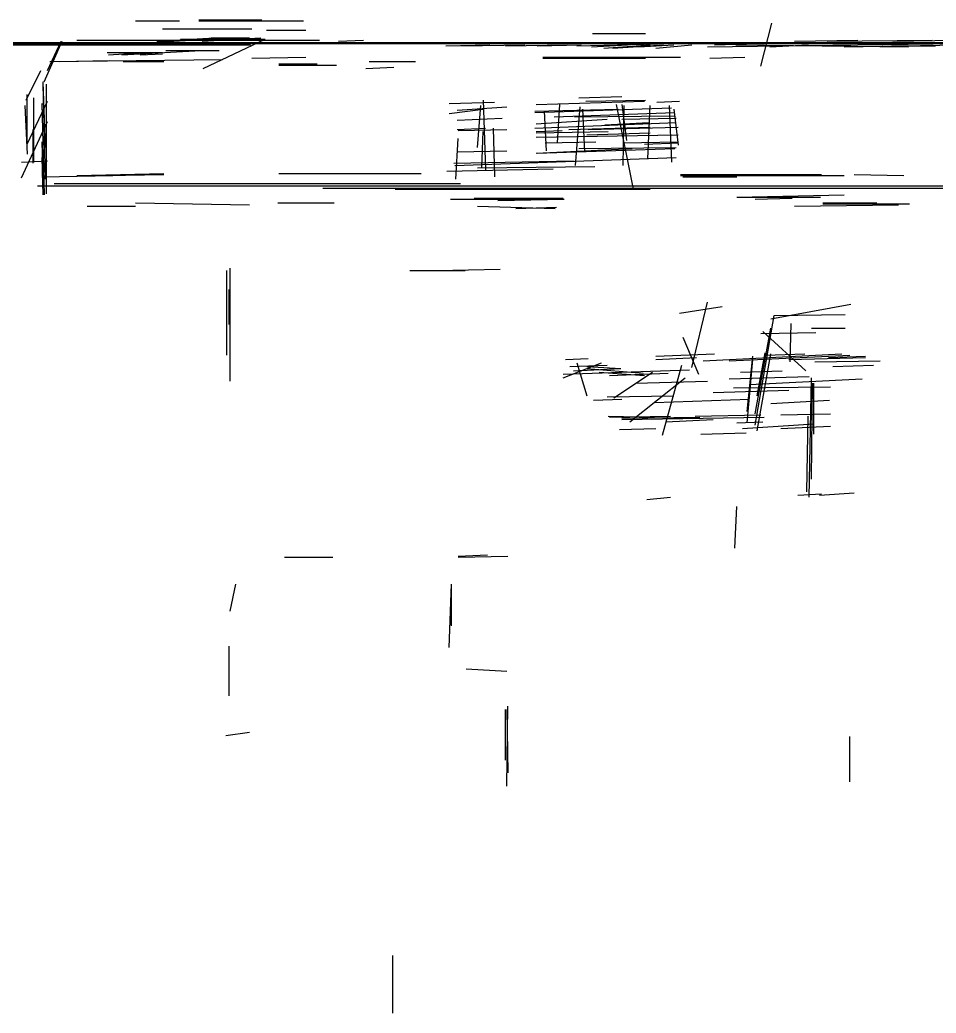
# Model space of a CAD drawing. Header units: metres. Extents: x 0.1 to 46.8, y -33.1 to 0.
# Drawn here: x 22.55 to 30.68, y -32.97 to -24.17 of the extents above; entities that cross this region are included whole.
import ezdxf

# ---------------------------------------------------------------- set-up
doc = ezdxf.new("R2010")
doc.units = ezdxf.units.M
doc.layers.add('Lines', color=7, linetype='Continuous')
doc.layers.add('Walls', color=2, linetype='Continuous')

msp = doc.modelspace()

# ---------------------------------------------------------------- linework, layer by layer
at = {"layer": 'Lines'}
for p, q in [((23.58, -24.18), (23.97, -24.18)), ((24.14, -24.17), (24.7, -24.17)), ((24.14, -24.18), (25.07, -24.18)), ((23.82, -24.25), (24.61, -24.25)), ((24.74, -24.26), (25.09, -24.26)), ((29.12, -24.58), (29.22, -24.2)), ((19.56, -24.37), (32.1, -24.37)), ((22.77, -24.72), (22.93, -24.36)), ((22.8, -24.62), (22.92, -24.36)), ((23.06, -24.35), (25.21, -24.35)), ((23.57, -24.38), (24.42, -24.33)), ((23.77, -24.36), (24.28, -24.33)), ((23.98, -24.34), (24.73, -24.34)), ((24.17, -24.36), (24.69, -24.33)), ((24.18, -24.6), (24.73, -24.34)), ((24.25, -24.33), (24.59, -24.33)), ((25.38, -24.36), (25.6, -24.35)), ((27.63, -24.29), (28.1, -24.29)), ((29.42, -24.36), (29.98, -24.35)), ((29.71, -24.36), (30.64, -24.35)), ((30.29, -24.36), (30.85, -24.35)), ((5.23, -24.39), (24.6, -24.39)), ((17.99, -24.38), (32.1, -24.38)), ((23.33, -24.46), (23.82, -24.46)), ((23.34, -24.48), (23.66, -24.46)), ((23.46, -24.48), (24.16, -24.44)), ((23.85, -24.44), (24.32, -24.44)), ((26.33, -24.4), (26.72, -24.39)), ((26.47, -24.4), (27.03, -24.39)), ((26.86, -24.4), (27.41, -24.39)), ((27.14, -24.4), (27.53, -24.39)), ((27.49, -24.4), (28.33, -24.38)), ((27.62, -24.41), (27.94, -24.39)), ((27.73, -24.42), (28.14, -24.39)), ((27.81, -24.42), (28.26, -24.39)), ((28.04, -24.41), (28.35, -24.39)), ((28.19, -24.42), (28.51, -24.39)), ((28.65, -24.41), (30.87, -24.38)), ((28.71, -24.39), (29.09, -24.38)), ((28.9, -24.39), (30.43, -24.41)), ((29.2, -24.41), (29.54, -24.39)), ((29.86, -24.41), (31.59, -24.38)), ((30.28, -24.4), (30.67, -24.4)), ((22.82, -24.54), (24.35, -24.52)), ((22.91, -24.54), (23.35, -24.53)), ((23.47, -24.54), (23.83, -24.54)), ((23.62, -24.48), (23.82, -24.47)), ((24.61, -24.51), (25.09, -24.5)), ((25.65, -24.54), (26.06, -24.54)), ((27.19, -24.5), (28.41, -24.5)), ((27.19, -24.51), (28.1, -24.51)), ((28.67, -24.51), (28.98, -24.5)), ((22.61, -24.88), (22.74, -24.62)), ((24.85, -24.56), (25.19, -24.56)), ((24.85, -24.57), (25.36, -24.57)), ((25.62, -24.6), (25.87, -24.59)), ((22.76, -24.72), (22.78, -25.3)), ((22.76, -24.74), (22.78, -25.58)), ((22.79, -25.71), (22.79, -24.74)), ((22.62, -25.3), (22.62, -24.83)), ((22.62, -25.27), (22.8, -24.89)), ((22.68, -25.43), (22.68, -24.86)), ((26.36, -24.91), (26.76, -24.9)), ((26.66, -24.88), (26.68, -25.5)), ((27.13, -24.92), (28.09, -24.89)), ((27.51, -24.86), (27.89, -24.85)), ((27.57, -24.89), (28.1, -24.88)), ((28.2, -24.9), (28.4, -24.89)), ((22.6, -24.93), (22.62, -25.36)), ((22.75, -24.91), (22.77, -25.72)), ((26.36, -25), (26.66, -24.96)), ((26.43, -24.97), (26.87, -24.94)), ((26.61, -25.3), (26.64, -24.93)), ((27.12, -24.99), (28.33, -24.95)), ((27.12, -24.98), (27.86, -24.96)), ((27.2, -24.98), (27.22, -25.33)), ((27.29, -25.03), (28.36, -24.99)), ((27.32, -25.26), (27.34, -24.92)), ((27.48, -25.46), (27.52, -24.94)), ((27.54, -24.96), (27.56, -25.34)), ((27.84, -24.92), (27.99, -25.67)), ((27.89, -24.92), (27.93, -25.24)), ((27.9, -25.46), (27.91, -24.93)), ((28.12, -25.4), (28.14, -24.93)), ((28.31, -24.93), (28.33, -25.43)), ((28.35, -24.96), (28.39, -25.28)), ((22.57, -25.57), (22.8, -25.07)), ((26.43, -25.06), (26.83, -25.04)), ((27.13, -25.09), (27.76, -25.05)), ((27.47, -25.03), (28.36, -25.02)), ((27.89, -25.05), (28.37, -25.04)), ((22.67, -25.14), (22.67, -25.44)), ((26.43, -25.14), (26.68, -25.13)), ((26.44, -25.15), (26.87, -25.14)), ((26.65, -25.48), (26.66, -25.16)), ((26.75, -25.13), (26.76, -25.56)), ((27.12, -25.13), (28.37, -25.08)), ((27.13, -25.16), (27.36, -25.15)), ((27.13, -25.17), (27.77, -25.16)), ((27.42, -25.14), (28.14, -25.12)), ((27.59, -25.14), (28.39, -25.12)), ((27.74, -25.1), (28.13, -25.08)), ((22.75, -25.25), (22.76, -25.57)), ((26.42, -25.58), (26.44, -25.22)), ((27.13, -25.21), (28.39, -25.19)), ((27.21, -25.26), (27.66, -25.25)), ((27.58, -25.19), (28.14, -25.17)), ((27.9, -25.26), (28.39, -25.25)), ((26.43, -25.34), (26.87, -25.33)), ((27.13, -25.35), (27.98, -25.31)), ((27.14, -25.35), (28.36, -25.31)), ((27.51, -25.31), (28.37, -25.3)), ((28.09, -25.27), (28.39, -25.26)), ((22.57, -25.43), (22.8, -25.42)), ((22.75, -25.39), (22.76, -25.72)), ((26.4, -25.44), (27.46, -25.42)), ((26.41, -25.46), (28.37, -25.39)), ((26.34, -25.51), (27.28, -25.49)), ((26.61, -25.48), (27.65, -25.47)), ((22.75, -25.56), (23.38, -25.55)), ((23.06, -25.55), (23.83, -25.53)), ((23.32, -25.55), (23.83, -25.54)), ((24.85, -25.53), (26.11, -25.53)), ((28.41, -25.54), (29.66, -25.54)), ((28.41, -25.55), (29.86, -25.55)), ((28.43, -25.56), (28.91, -25.56)), ((29.95, -25.54), (30.39, -25.55)), ((22.71, -25.64), (32.01, -25.64)), ((22.86, -25.62), (26.46, -25.62)), ((25.24, -25.66), (32, -25.66)), ((25.88, -25.67), (28.14, -25.67)), ((26.37, -25.76), (27.38, -25.76)), ((26.58, -25.75), (27.37, -25.75)), ((26.79, -25.77), (27.38, -25.76)), ((28.91, -25.74), (29.86, -25.72)), ((28.91, -25.74), (29.65, -25.74)), ((29.07, -25.76), (29.4, -25.75)), ((23.15, -25.82), (23.58, -25.82)), ((23.58, -25.79), (24.59, -25.81)), ((24.84, -25.79), (25.34, -25.79)), ((26.61, -25.82), (27.3, -25.84)), ((26.95, -25.84), (27.31, -25.83)), ((29.42, -25.82), (30.34, -25.81)), ((29.67, -25.79), (30.15, -25.79)), ((29.67, -25.8), (30.44, -25.8)), ((24.39, -27.14), (24.39, -26.39)), ((24.42, -27.37), (24.42, -26.37)), ((26.01, -26.39), (26.5, -26.39)), ((26.25, -26.39), (26.81, -26.38)), ((24.41, -26.87), (24.41, -26.56)), ((28.4, -26.77), (28.78, -26.71)), ((28.51, -27.25), (28.65, -26.67)), ((29.21, -26.82), (29.92, -26.69)), ((29.07, -27.76), (29.24, -26.79)), ((29.24, -26.79), (29.87, -26.78)), ((29.07, -27.66), (29.21, -26.9)), ((29.38, -27.2), (29.39, -26.86)), ((29.57, -26.9), (29.87, -26.9)), ((28.43, -26.98), (28.57, -27.31)), ((29.12, -26.95), (29.61, -26.94)), ((29.14, -26.93), (29.52, -27.28)), ((27.39, -27.18), (27.59, -27.17)), ((28.19, -27.15), (28.71, -27.13)), ((28.19, -27.18), (28.55, -27.16)), ((28.61, -27.19), (29.84, -27.13)), ((28.84, -27.19), (29.91, -27.14)), ((29, -27.64), (29.05, -27.15)), ((29, -27.74), (29.05, -27.18)), ((29.09, -27.5), (29.16, -27.12)), ((29.09, -27.81), (29.21, -27.13)), ((29.16, -27.14), (29.51, -27.13)), ((29.37, -27.18), (30.05, -27.16)), ((29.6, -27.2), (30.18, -27.19)), ((29.72, -27.16), (30.05, -27.15)), ((27.37, -27.34), (27.71, -27.21)), ((27.37, -27.31), (28.49, -27.27)), ((27.43, -27.24), (27.76, -27.23)), ((27.46, -27.28), (27.88, -27.26)), ((27.49, -27.21), (27.58, -27.5)), ((27.58, -27.24), (27.88, -27.26)), ((27.58, -27.26), (28.08, -27.3)), ((28.25, -27.85), (28.42, -27.23)), ((29.76, -27.24), (30.12, -27.23)), ((27.69, -27.29), (28.09, -27.32)), ((27.78, -27.32), (28.3, -27.3)), ((27.82, -27.52), (28.16, -27.29)), ((27.96, -27.73), (28.45, -27.34)), ((28.84, -27.35), (29.55, -27.33)), ((28.94, -27.29), (29.31, -27.28)), ((29.02, -27.4), (30.02, -27.35)), ((29.55, -28.4), (29.57, -27.34)), ((28.01, -27.39), (28.65, -27.37)), ((28.7, -27.47), (29.37, -27.45)), ((28.88, -27.43), (29.74, -27.42)), ((29.57, -28.24), (29.58, -27.39)), ((29.59, -27.84), (29.59, -27.39)), ((27.64, -27.54), (27.89, -27.53)), ((27.76, -27.51), (28.35, -27.5)), ((28.18, -27.56), (29.02, -27.53)), ((29.21, -27.57), (29.73, -27.54)), ((27.77, -27.68), (28.18, -27.69)), ((27.78, -27.69), (28.32, -27.68)), ((27.89, -27.7), (28.58, -27.69)), ((27.89, -27.71), (29.15, -27.69)), ((28.26, -27.7), (28.57, -27.7)), ((28.28, -27.73), (28.7, -27.71)), ((28.54, -27.68), (29.12, -27.67)), ((29.3, -27.67), (29.74, -27.66)), ((29.53, -28.35), (29.54, -27.68)), ((27.87, -27.8), (28.19, -27.79)), ((28.91, -27.74), (29.14, -27.73)), ((28.96, -27.79), (29.59, -27.75)), ((29.3, -27.79), (29.74, -27.77)), ((28.59, -27.84), (28.99, -27.83)), ((28.11, -28.42), (28.32, -28.4)), ((29.45, -28.38), (29.66, -28.37)), ((29.64, -28.38), (29.95, -28.36)), ((28.89, -28.85), (28.91, -28.48)), ((24.9, -28.93), (25.33, -28.93)), ((26.44, -28.92), (26.7, -28.91)), ((26.44, -28.93), (26.88, -28.92)), ((24.42, -29.41), (24.47, -29.17)), ((26.36, -29.73), (26.38, -29.17)), ((26.38, -29.54), (26.38, -29.18)), ((24.41, -30.16), (24.41, -29.72)), ((26.51, -29.92), (26.87, -29.94)), ((26.87, -30.96), (26.88, -30.25)), ((26.86, -30.73), (26.86, -30.28)), ((26.87, -30.28), (26.88, -30.84)), ((24.38, -30.51), (24.59, -30.48)), ((29.91, -30.92), (29.91, -30.52)), ((25.86, -32.97), (25.86, -32.46))]:
    msp.add_line(p, q, dxfattribs=at)
at = {"layer": 'Walls'}
for p, q in [((24.14, -24.17), (24.7, -24.17)), ((24.14, -24.17), (24.7, -24.17)), ((24.14, -24.17), (24.7, -24.17)), ((24.14, -24.17), (24.7, -24.17)), ((24.14, -24.17), (24.7, -24.17)), ((24.14, -24.17), (24.7, -24.17)), ((24.14, -24.17), (24.7, -24.17)), ((24.14, -24.17), (24.7, -24.17)), ((24.14, -24.17), (24.7, -24.17)), ((24.14, -24.17), (24.7, -24.17)), ((24.14, -24.17), (24.7, -24.17)), ((24.14, -24.17), (24.7, -24.17)), ((24.14, -24.17), (24.7, -24.17)), ((24.14, -24.17), (24.7, -24.17)), ((24.14, -24.18), (25.07, -24.18)), ((24.14, -24.18), (25.07, -24.18)), ((24.14, -24.18), (25.07, -24.18)), ((24.14, -24.18), (25.07, -24.18)), ((24.14, -24.18), (25.07, -24.18)), ((24.14, -24.18), (25.07, -24.18)), ((24.14, -24.18), (25.07, -24.18)), ((24.14, -24.18), (25.07, -24.18)), ((24.14, -24.18), (25.07, -24.18)), ((24.14, -24.18), (25.07, -24.18)), ((24.14, -24.18), (25.07, -24.18)), ((24.14, -24.18), (25.07, -24.18)), ((24.14, -24.18), (25.07, -24.18)), ((23.82, -24.25), (24.61, -24.25)), ((23.82, -24.25), (24.61, -24.25)), ((23.82, -24.25), (24.61, -24.25)), ((23.82, -24.25), (24.61, -24.25)), ((23.82, -24.25), (24.61, -24.25)), ((23.82, -24.25), (24.61, -24.25)), ((23.82, -24.25), (24.61, -24.25)), ((23.82, -24.25), (24.61, -24.25)), ((23.82, -24.25), (24.61, -24.25)), ((23.82, -24.25), (24.61, -24.25)), ((23.82, -24.25), (24.61, -24.25)), ((23.82, -24.25), (24.61, -24.25)), ((19.56, -24.37), (32.1, -24.37)), ((19.56, -24.37), (32.1, -24.37)), ((19.56, -24.37), (32.1, -24.37)), ((19.56, -24.37), (32.1, -24.37)), ((23.06, -24.35), (25.21, -24.35)), ((23.06, -24.35), (25.21, -24.35)), ((23.06, -24.35), (25.21, -24.35)), ((23.06, -24.35), (25.21, -24.35)), ((23.06, -24.35), (25.21, -24.35)), ((23.06, -24.35), (25.21, -24.35)), ((23.06, -24.35), (25.21, -24.35)), ((23.06, -24.35), (25.21, -24.35)), ((23.06, -24.35), (25.21, -24.35)), ((23.57, -24.38), (24.42, -24.33)), ((23.57, -24.38), (24.42, -24.33)), ((23.57, -24.38), (24.42, -24.33)), ((23.57, -24.38), (24.42, -24.33)), ((23.57, -24.38), (24.42, -24.33)), ((23.57, -24.38), (24.42, -24.33)), ((23.57, -24.38), (24.42, -24.33)), ((23.57, -24.38), (24.42, -24.33)), ((23.57, -24.38), (24.42, -24.33)), ((23.77, -24.36), (24.28, -24.33)), ((23.77, -24.36), (24.28, -24.33)), ((23.77, -24.36), (24.28, -24.33)), ((23.77, -24.36), (24.28, -24.33)), ((23.77, -24.36), (24.28, -24.33)), ((23.77, -24.36), (24.28, -24.33)), ((23.77, -24.36), (24.28, -24.33)), ((23.77, -24.36), (24.28, -24.33)), ((23.77, -24.36), (24.28, -24.33)), ((23.98, -24.34), (24.73, -24.34)), ((23.98, -24.34), (24.73, -24.34)), ((23.98, -24.34), (24.73, -24.34)), ((23.98, -24.34), (24.73, -24.34)), ((23.98, -24.34), (24.73, -24.34)), ((23.98, -24.34), (24.73, -24.34)), ((23.98, -24.34), (24.73, -24.34)), ((23.98, -24.34), (24.73, -24.34)), ((23.98, -24.34), (24.73, -24.34)), ((23.98, -24.34), (24.73, -24.34)), ((23.98, -24.34), (24.73, -24.34)), ((23.98, -24.34), (24.73, -24.34)), ((23.98, -24.34), (24.73, -24.34)), ((23.98, -24.34), (24.73, -24.34)), ((24.17, -24.36), (24.69, -24.33)), ((24.17, -24.36), (24.69, -24.33)), ((24.17, -24.36), (24.69, -24.33)), ((24.17, -24.36), (24.69, -24.33)), ((24.17, -24.36), (24.69, -24.33)), ((24.17, -24.36), (24.69, -24.33)), ((24.17, -24.36), (24.69, -24.33)), ((24.17, -24.36), (24.69, -24.33)), ((24.17, -24.36), (24.69, -24.33)), ((24.17, -24.36), (24.69, -24.33)), ((24.17, -24.36), (24.69, -24.33)), ((24.17, -24.36), (24.69, -24.33)), ((24.17, -24.36), (24.69, -24.33)), ((29.42, -24.36), (29.98, -24.35)), ((29.42, -24.36), (29.98, -24.35)), ((29.42, -24.36), (29.98, -24.35)), ((29.71, -24.36), (30.64, -24.35)), ((29.71, -24.36), (30.64, -24.35)), ((29.71, -24.36), (30.64, -24.35)), ((29.71, -24.36), (30.64, -24.35)), ((29.71, -24.36), (30.64, -24.35)), ((29.71, -24.36), (30.64, -24.35)), ((30.29, -24.36), (30.85, -24.35)), ((30.29, -24.36), (30.85, -24.35)), ((30.29, -24.36), (30.85, -24.35)), ((30.29, -24.36), (30.85, -24.35)), ((30.29, -24.36), (30.85, -24.35)), ((30.29, -24.36), (30.85, -24.35)), ((5.23, -24.39), (24.6, -24.39)), ((5.23, -24.39), (24.6, -24.39)), ((17.99, -24.38), (32.1, -24.38)), ((17.99, -24.38), (32.1, -24.38)), ((17.99, -24.38), (32.1, -24.38)), ((17.99, -24.38), (32.1, -24.38)), ((17.99, -24.38), (32.1, -24.38)), ((17.99, -24.38), (32.1, -24.38)), ((17.99, -24.38), (32.1, -24.38)), ((17.99, -24.38), (32.1, -24.38)), ((17.99, -24.38), (32.1, -24.38)), ((23.46, -24.48), (24.16, -24.44)), ((23.46, -24.48), (24.16, -24.44)), ((23.46, -24.48), (24.16, -24.44)), ((23.46, -24.48), (24.16, -24.44)), ((23.46, -24.48), (24.16, -24.44)), ((23.46, -24.48), (24.16, -24.44)), ((23.46, -24.48), (24.16, -24.44)), ((23.46, -24.48), (24.16, -24.44)), ((23.46, -24.48), (24.16, -24.44)), ((26.47, -24.4), (27.03, -24.39)), ((26.47, -24.4), (27.03, -24.39)), ((26.47, -24.4), (27.03, -24.39)), ((26.86, -24.4), (27.41, -24.39)), ((26.86, -24.4), (27.41, -24.39)), ((26.86, -24.4), (27.41, -24.39)), ((26.86, -24.4), (27.41, -24.39)), ((26.86, -24.4), (27.41, -24.39)), ((26.86, -24.4), (27.41, -24.39)), ((26.86, -24.4), (27.41, -24.39)), ((26.86, -24.4), (27.41, -24.39)), ((26.86, -24.4), (27.41, -24.39)), ((26.86, -24.4), (27.41, -24.39)), ((27.49, -24.4), (28.33, -24.38)), ((27.49, -24.4), (28.33, -24.38)), ((27.49, -24.4), (28.33, -24.38)), ((27.49, -24.4), (28.33, -24.38)), ((27.49, -24.4), (28.33, -24.38)), ((27.49, -24.4), (28.33, -24.38)), ((27.49, -24.4), (28.33, -24.38)), ((27.49, -24.4), (28.33, -24.38)), ((27.49, -24.4), (28.33, -24.38)), ((27.49, -24.4), (28.33, -24.38)), ((27.49, -24.4), (28.33, -24.38)), ((27.49, -24.4), (28.33, -24.38)), ((27.49, -24.4), (28.33, -24.38)), ((27.49, -24.4), (28.33, -24.38)), ((27.49, -24.4), (28.33, -24.38)), ((27.49, -24.4), (28.33, -24.38)), ((28.65, -24.41), (30.87, -24.38)), ((28.65, -24.41), (30.87, -24.38)), ((28.9, -24.39), (30.43, -24.41)), ((28.9, -24.39), (30.43, -24.41)), ((29.86, -24.41), (31.59, -24.38)), ((29.86, -24.41), (31.59, -24.38)), ((29.86, -24.41), (31.59, -24.38)), ((29.86, -24.41), (31.59, -24.38)), ((29.86, -24.41), (31.59, -24.38)), ((29.86, -24.41), (31.59, -24.38)), ((29.86, -24.41), (31.59, -24.38)), ((29.86, -24.41), (31.59, -24.38)), ((22.82, -24.54), (24.35, -24.52)), ((22.82, -24.54), (24.35, -24.52)), ((22.82, -24.54), (24.35, -24.52)), ((22.82, -24.54), (24.35, -24.52)), ((22.82, -24.54), (24.35, -24.52)), ((22.82, -24.54), (24.35, -24.52)), ((22.82, -24.54), (24.35, -24.52)), ((27.19, -24.5), (28.41, -24.5)), ((27.19, -24.5), (28.41, -24.5)), ((27.19, -24.5), (28.41, -24.5)), ((27.19, -24.5), (28.41, -24.5)), ((27.19, -24.5), (28.41, -24.5)), ((27.19, -24.5), (28.41, -24.5)), ((27.19, -24.5), (28.41, -24.5)), ((27.19, -24.5), (28.41, -24.5)), ((27.19, -24.5), (28.41, -24.5)), ((27.19, -24.5), (28.41, -24.5)), ((27.19, -24.5), (28.41, -24.5)), ((27.19, -24.5), (28.41, -24.5)), ((27.19, -24.5), (28.41, -24.5)), ((27.19, -24.5), (28.41, -24.5)), ((27.19, -24.5), (28.41, -24.5)), ((27.19, -24.5), (28.41, -24.5)), ((27.19, -24.5), (28.41, -24.5)), ((27.19, -24.5), (28.41, -24.5)), ((27.19, -24.51), (28.1, -24.51)), ((27.19, -24.51), (28.1, -24.51)), ((27.19, -24.51), (28.1, -24.51)), ((27.19, -24.51), (28.1, -24.51)), ((27.19, -24.51), (28.1, -24.51)), ((27.19, -24.51), (28.1, -24.51)), ((27.19, -24.51), (28.1, -24.51)), ((27.19, -24.51), (28.1, -24.51)), ((27.19, -24.51), (28.1, -24.51)), ((27.19, -24.51), (28.1, -24.51)), ((27.19, -24.51), (28.1, -24.51)), ((27.19, -24.51), (28.1, -24.51)), ((27.19, -24.51), (28.1, -24.51)), ((27.19, -24.51), (28.1, -24.51)), ((27.19, -24.51), (28.1, -24.51)), ((27.19, -24.51), (28.1, -24.51)), ((27.19, -24.51), (28.1, -24.51)), ((27.19, -24.51), (28.1, -24.51)), ((24.85, -24.57), (25.36, -24.57)), ((24.85, -24.57), (25.36, -24.57)), ((24.85, -24.57), (25.36, -24.57)), ((24.85, -24.57), (25.36, -24.57)), ((24.85, -24.57), (25.36, -24.57)), ((24.85, -24.57), (25.36, -24.57)), ((24.85, -24.57), (25.36, -24.57)), ((22.76, -24.72), (22.78, -25.3)), ((22.76, -24.72), (22.78, -25.3)), ((22.76, -24.72), (22.78, -25.3)), ((22.76, -24.74), (22.78, -25.58)), ((22.79, -25.71), (22.79, -24.74)), ((22.68, -25.43), (22.68, -24.86)), ((22.68, -25.43), (22.68, -24.86)), ((27.13, -24.92), (28.09, -24.89)), ((27.13, -24.92), (28.09, -24.89)), ((27.13, -24.92), (28.09, -24.89)), ((27.13, -24.92), (28.09, -24.89)), ((27.13, -24.92), (28.09, -24.89)), ((27.13, -24.92), (28.09, -24.89)), ((27.13, -24.92), (28.09, -24.89)), ((27.13, -24.92), (28.09, -24.89)), ((27.13, -24.92), (28.09, -24.89)), ((27.13, -24.92), (28.09, -24.89)), ((27.13, -24.92), (28.09, -24.89)), ((27.13, -24.92), (28.09, -24.89)), ((27.13, -24.92), (28.09, -24.89)), ((27.13, -24.92), (28.09, -24.89)), ((27.13, -24.92), (28.09, -24.89)), ((27.13, -24.92), (28.09, -24.89)), ((27.13, -24.92), (28.09, -24.89)), ((27.13, -24.92), (28.09, -24.89)), ((27.13, -24.92), (28.09, -24.89)), ((27.13, -24.92), (28.09, -24.89)), ((27.57, -24.89), (28.1, -24.88)), ((27.57, -24.89), (28.1, -24.88)), ((27.57, -24.89), (28.1, -24.88)), ((27.57, -24.89), (28.1, -24.88)), ((27.57, -24.89), (28.1, -24.88)), ((27.57, -24.89), (28.1, -24.88)), ((27.57, -24.89), (28.1, -24.88)), ((27.57, -24.89), (28.1, -24.88)), ((27.57, -24.89), (28.1, -24.88)), ((27.57, -24.89), (28.1, -24.88)), ((27.57, -24.89), (28.1, -24.88)), ((27.57, -24.89), (28.1, -24.88)), ((27.57, -24.89), (28.1, -24.88)), ((27.57, -24.89), (28.1, -24.88)), ((27.57, -24.89), (28.1, -24.88)), ((27.57, -24.89), (28.1, -24.88)), ((27.57, -24.89), (28.1, -24.88)), ((22.75, -24.91), (22.77, -25.72)), ((22.75, -24.91), (22.77, -25.72)), ((22.75, -24.91), (22.77, -25.72)), ((27.12, -24.99), (28.33, -24.95)), ((27.12, -24.99), (28.33, -24.95)), ((27.12, -24.99), (28.33, -24.95)), ((27.12, -24.99), (28.33, -24.95)), ((27.12, -24.99), (28.33, -24.95)), ((27.12, -24.99), (28.33, -24.95)), ((27.12, -24.99), (28.33, -24.95)), ((27.12, -24.99), (28.33, -24.95)), ((27.12, -24.99), (28.33, -24.95)), ((27.12, -24.99), (28.33, -24.95)), ((27.12, -24.99), (28.33, -24.95)), ((27.12, -24.99), (28.33, -24.95)), ((27.12, -24.99), (28.33, -24.95)), ((27.12, -24.99), (28.33, -24.95)), ((27.12, -24.99), (28.33, -24.95)), ((27.12, -24.99), (28.33, -24.95)), ((27.12, -24.99), (28.33, -24.95)), ((27.12, -24.98), (27.86, -24.96)), ((27.12, -24.98), (27.86, -24.96)), ((27.12, -24.98), (27.86, -24.96)), ((27.12, -24.98), (27.86, -24.96)), ((27.12, -24.98), (27.86, -24.96)), ((27.12, -24.98), (27.86, -24.96)), ((27.12, -24.98), (27.86, -24.96)), ((27.12, -24.98), (27.86, -24.96)), ((27.12, -24.98), (27.86, -24.96)), ((27.12, -24.98), (27.86, -24.96)), ((27.12, -24.98), (27.86, -24.96)), ((27.12, -24.98), (27.86, -24.96)), ((27.12, -24.98), (27.86, -24.96)), ((27.12, -24.98), (27.86, -24.96)), ((27.12, -24.98), (27.86, -24.96)), ((27.12, -24.98), (27.86, -24.96)), ((27.12, -24.98), (27.86, -24.96)), ((27.12, -24.98), (27.86, -24.96)), ((27.12, -24.98), (27.86, -24.96)), ((27.12, -24.98), (27.86, -24.96)), ((27.12, -24.98), (27.86, -24.96)), ((27.29, -25.03), (28.36, -24.99)), ((27.29, -25.03), (28.36, -24.99)), ((27.29, -25.03), (28.36, -24.99)), ((27.29, -25.03), (28.36, -24.99)), ((27.29, -25.03), (28.36, -24.99)), ((27.29, -25.03), (28.36, -24.99)), ((27.29, -25.03), (28.36, -24.99)), ((27.29, -25.03), (28.36, -24.99)), ((27.29, -25.03), (28.36, -24.99)), ((27.29, -25.03), (28.36, -24.99)), ((27.29, -25.03), (28.36, -24.99)), ((27.29, -25.03), (28.36, -24.99)), ((27.29, -25.03), (28.36, -24.99)), ((27.29, -25.03), (28.36, -24.99)), ((27.29, -25.03), (28.36, -24.99)), ((27.48, -25.46), (27.52, -24.94)), ((27.84, -24.92), (27.99, -25.67)), ((27.9, -25.46), (27.91, -24.93)), ((27.9, -25.46), (27.91, -24.93)), ((28.31, -24.93), (28.33, -25.43)), ((28.31, -24.93), (28.33, -25.43)), ((27.13, -25.09), (27.76, -25.05)), ((27.13, -25.09), (27.76, -25.05)), ((27.13, -25.09), (27.76, -25.05)), ((27.13, -25.09), (27.76, -25.05)), ((27.13, -25.09), (27.76, -25.05)), ((27.13, -25.09), (27.76, -25.05)), ((27.13, -25.09), (27.76, -25.05)), ((27.13, -25.09), (27.76, -25.05)), ((27.13, -25.09), (27.76, -25.05)), ((27.13, -25.09), (27.76, -25.05)), ((27.13, -25.09), (27.76, -25.05)), ((27.13, -25.09), (27.76, -25.05)), ((27.13, -25.09), (27.76, -25.05)), ((27.13, -25.09), (27.76, -25.05)), ((27.13, -25.09), (27.76, -25.05)), ((27.13, -25.09), (27.76, -25.05)), ((27.13, -25.09), (27.76, -25.05)), ((27.13, -25.09), (27.76, -25.05)), ((27.13, -25.09), (27.76, -25.05)), ((27.13, -25.09), (27.76, -25.05)), ((27.13, -25.09), (27.76, -25.05)), ((27.13, -25.09), (27.76, -25.05)), ((27.13, -25.09), (27.76, -25.05)), ((27.47, -25.03), (28.36, -25.02)), ((27.47, -25.03), (28.36, -25.02)), ((27.47, -25.03), (28.36, -25.02)), ((27.47, -25.03), (28.36, -25.02)), ((27.47, -25.03), (28.36, -25.02)), ((27.47, -25.03), (28.36, -25.02)), ((27.47, -25.03), (28.36, -25.02)), ((27.47, -25.03), (28.36, -25.02)), ((27.47, -25.03), (28.36, -25.02)), ((27.47, -25.03), (28.36, -25.02)), ((27.47, -25.03), (28.36, -25.02)), ((27.47, -25.03), (28.36, -25.02)), ((27.47, -25.03), (28.36, -25.02)), ((27.47, -25.03), (28.36, -25.02)), ((27.47, -25.03), (28.36, -25.02)), ((27.47, -25.03), (28.36, -25.02)), ((27.47, -25.03), (28.36, -25.02)), ((27.12, -25.13), (28.37, -25.08)), ((27.12, -25.13), (28.37, -25.08)), ((27.12, -25.13), (28.37, -25.08)), ((27.12, -25.13), (28.37, -25.08)), ((27.12, -25.13), (28.37, -25.08)), ((27.12, -25.13), (28.37, -25.08)), ((27.12, -25.13), (28.37, -25.08)), ((27.12, -25.13), (28.37, -25.08)), ((27.12, -25.13), (28.37, -25.08)), ((27.12, -25.13), (28.37, -25.08)), ((27.12, -25.13), (28.37, -25.08)), ((27.12, -25.13), (28.37, -25.08)), ((27.12, -25.13), (28.37, -25.08)), ((27.12, -25.13), (28.37, -25.08)), ((27.12, -25.13), (28.37, -25.08)), ((27.12, -25.13), (28.37, -25.08)), ((27.13, -25.17), (27.77, -25.16)), ((27.13, -25.17), (27.77, -25.16)), ((27.13, -25.17), (27.77, -25.16)), ((27.13, -25.17), (27.77, -25.16)), ((27.13, -25.17), (27.77, -25.16)), ((27.13, -25.17), (27.77, -25.16)), ((27.13, -25.17), (27.77, -25.16)), ((27.13, -25.17), (27.77, -25.16)), ((27.13, -25.17), (27.77, -25.16)), ((27.13, -25.17), (27.77, -25.16)), ((27.13, -25.17), (27.77, -25.16)), ((27.13, -25.17), (27.77, -25.16)), ((27.13, -25.17), (27.77, -25.16)), ((27.13, -25.17), (27.77, -25.16)), ((27.13, -25.17), (27.77, -25.16)), ((27.13, -25.17), (27.77, -25.16)), ((27.13, -25.17), (27.77, -25.16)), ((27.13, -25.17), (27.77, -25.16)), ((27.13, -25.17), (27.77, -25.16)), ((27.13, -25.17), (27.77, -25.16)), ((27.13, -25.17), (27.77, -25.16)), ((27.13, -25.17), (27.77, -25.16)), ((27.13, -25.17), (27.77, -25.16)), ((27.13, -25.17), (27.77, -25.16)), ((27.42, -25.14), (28.14, -25.12)), ((27.42, -25.14), (28.14, -25.12)), ((27.42, -25.14), (28.14, -25.12)), ((27.42, -25.14), (28.14, -25.12)), ((27.42, -25.14), (28.14, -25.12)), ((27.42, -25.14), (28.14, -25.12)), ((27.42, -25.14), (28.14, -25.12)), ((27.42, -25.14), (28.14, -25.12)), ((27.42, -25.14), (28.14, -25.12)), ((27.42, -25.14), (28.14, -25.12)), ((27.42, -25.14), (28.14, -25.12)), ((27.42, -25.14), (28.14, -25.12)), ((27.42, -25.14), (28.14, -25.12)), ((27.42, -25.14), (28.14, -25.12)), ((27.42, -25.14), (28.14, -25.12)), ((27.42, -25.14), (28.14, -25.12)), ((27.42, -25.14), (28.14, -25.12)), ((27.59, -25.14), (28.39, -25.12)), ((27.59, -25.14), (28.39, -25.12)), ((27.59, -25.14), (28.39, -25.12)), ((27.59, -25.14), (28.39, -25.12)), ((27.59, -25.14), (28.39, -25.12)), ((27.59, -25.14), (28.39, -25.12)), ((27.59, -25.14), (28.39, -25.12)), ((27.59, -25.14), (28.39, -25.12)), ((27.59, -25.14), (28.39, -25.12)), ((27.59, -25.14), (28.39, -25.12)), ((27.59, -25.14), (28.39, -25.12)), ((27.59, -25.14), (28.39, -25.12)), ((27.59, -25.14), (28.39, -25.12)), ((27.59, -25.14), (28.39, -25.12)), ((27.59, -25.14), (28.39, -25.12)), ((27.59, -25.14), (28.39, -25.12)), ((27.59, -25.14), (28.39, -25.12)), ((27.13, -25.21), (28.39, -25.19)), ((27.13, -25.21), (28.39, -25.19)), ((27.13, -25.21), (28.39, -25.19)), ((27.13, -25.21), (28.39, -25.19)), ((27.13, -25.21), (28.39, -25.19)), ((27.13, -25.21), (28.39, -25.19)), ((27.13, -25.21), (28.39, -25.19)), ((27.13, -25.21), (28.39, -25.19)), ((27.13, -25.21), (28.39, -25.19)), ((27.13, -25.21), (28.39, -25.19)), ((27.13, -25.21), (28.39, -25.19)), ((27.13, -25.21), (28.39, -25.19)), ((27.13, -25.21), (28.39, -25.19)), ((27.13, -25.21), (28.39, -25.19)), ((27.13, -25.21), (28.39, -25.19)), ((27.13, -25.21), (28.39, -25.19)), ((27.58, -25.19), (28.14, -25.17)), ((27.58, -25.19), (28.14, -25.17)), ((27.58, -25.19), (28.14, -25.17)), ((27.58, -25.19), (28.14, -25.17)), ((27.58, -25.19), (28.14, -25.17)), ((27.58, -25.19), (28.14, -25.17)), ((27.58, -25.19), (28.14, -25.17)), ((27.58, -25.19), (28.14, -25.17)), ((27.58, -25.19), (28.14, -25.17)), ((27.58, -25.19), (28.14, -25.17)), ((27.58, -25.19), (28.14, -25.17)), ((27.58, -25.19), (28.14, -25.17)), ((27.58, -25.19), (28.14, -25.17)), ((27.58, -25.19), (28.14, -25.17)), ((27.58, -25.19), (28.14, -25.17)), ((27.58, -25.19), (28.14, -25.17)), ((27.13, -25.35), (27.98, -25.31)), ((27.13, -25.35), (27.98, -25.31)), ((27.13, -25.35), (27.98, -25.31)), ((27.13, -25.35), (27.98, -25.31)), ((27.13, -25.35), (27.98, -25.31)), ((27.13, -25.35), (27.98, -25.31)), ((27.13, -25.35), (27.98, -25.31)), ((27.13, -25.35), (27.98, -25.31)), ((27.13, -25.35), (27.98, -25.31)), ((27.13, -25.35), (27.98, -25.31)), ((27.13, -25.35), (27.98, -25.31)), ((27.13, -25.35), (27.98, -25.31)), ((27.13, -25.35), (27.98, -25.31)), ((27.13, -25.35), (27.98, -25.31)), ((27.13, -25.35), (27.98, -25.31)), ((27.13, -25.35), (27.98, -25.31)), ((27.13, -25.35), (27.98, -25.31)), ((27.13, -25.35), (27.98, -25.31)), ((27.13, -25.35), (27.98, -25.31)), ((27.13, -25.35), (27.98, -25.31)), ((27.13, -25.35), (27.98, -25.31)), ((27.13, -25.35), (27.98, -25.31)), ((27.13, -25.35), (27.98, -25.31)), ((27.13, -25.35), (27.98, -25.31)), ((27.14, -25.35), (28.36, -25.31)), ((27.14, -25.35), (28.36, -25.31)), ((27.14, -25.35), (28.36, -25.31)), ((27.14, -25.35), (28.36, -25.31)), ((27.14, -25.35), (28.36, -25.31)), ((27.14, -25.35), (28.36, -25.31)), ((27.14, -25.35), (28.36, -25.31)), ((27.14, -25.35), (28.36, -25.31)), ((27.14, -25.35), (28.36, -25.31)), ((27.14, -25.35), (28.36, -25.31)), ((27.14, -25.35), (28.36, -25.31)), ((27.14, -25.35), (28.36, -25.31)), ((27.14, -25.35), (28.36, -25.31)), ((27.14, -25.35), (28.36, -25.31)), ((27.14, -25.35), (28.36, -25.31)), ((27.14, -25.35), (28.36, -25.31)), ((27.14, -25.35), (28.36, -25.31)), ((27.14, -25.35), (28.36, -25.31)), ((27.51, -25.31), (28.37, -25.3)), ((27.51, -25.31), (28.37, -25.3)), ((27.51, -25.31), (28.37, -25.3)), ((27.51, -25.31), (28.37, -25.3)), ((27.51, -25.31), (28.37, -25.3)), ((27.51, -25.31), (28.37, -25.3)), ((27.51, -25.31), (28.37, -25.3)), ((27.51, -25.31), (28.37, -25.3)), ((27.51, -25.31), (28.37, -25.3)), ((27.51, -25.31), (28.37, -25.3)), ((27.51, -25.31), (28.37, -25.3)), ((27.51, -25.31), (28.37, -25.3)), ((27.51, -25.31), (28.37, -25.3)), ((27.51, -25.31), (28.37, -25.3)), ((27.51, -25.31), (28.37, -25.3)), ((27.51, -25.31), (28.37, -25.3)), ((27.51, -25.31), (28.37, -25.3)), ((26.4, -25.44), (27.46, -25.42)), ((26.4, -25.44), (27.46, -25.42)), ((26.4, -25.44), (27.46, -25.42)), ((26.4, -25.44), (27.46, -25.42)), ((26.4, -25.44), (27.46, -25.42)), ((26.4, -25.44), (27.46, -25.42)), ((26.4, -25.44), (27.46, -25.42)), ((26.4, -25.44), (27.46, -25.42)), ((26.4, -25.44), (27.46, -25.42)), ((26.4, -25.44), (27.46, -25.42)), ((26.4, -25.44), (27.46, -25.42)), ((26.4, -25.44), (27.46, -25.42)), ((26.41, -25.46), (28.37, -25.39)), ((26.41, -25.46), (28.37, -25.39)), ((26.41, -25.46), (28.37, -25.39)), ((26.41, -25.46), (28.37, -25.39)), ((26.41, -25.46), (28.37, -25.39)), ((26.41, -25.46), (28.37, -25.39)), ((26.41, -25.46), (28.37, -25.39)), ((26.41, -25.46), (28.37, -25.39)), ((26.41, -25.46), (28.37, -25.39)), ((26.41, -25.46), (28.37, -25.39)), ((26.41, -25.46), (28.37, -25.39)), ((26.41, -25.46), (28.37, -25.39)), ((26.41, -25.46), (28.37, -25.39)), ((26.41, -25.46), (28.37, -25.39)), ((26.41, -25.46), (28.37, -25.39)), ((26.41, -25.46), (28.37, -25.39)), ((26.41, -25.46), (28.37, -25.39)), ((26.41, -25.46), (28.37, -25.39)), ((26.41, -25.46), (28.37, -25.39)), ((26.41, -25.46), (28.37, -25.39)), ((26.41, -25.46), (28.37, -25.39)), ((26.41, -25.46), (28.37, -25.39)), ((26.41, -25.46), (28.37, -25.39)), ((26.41, -25.46), (28.37, -25.39)), ((26.41, -25.46), (28.37, -25.39)), ((26.34, -25.51), (27.28, -25.49)), ((26.34, -25.51), (27.28, -25.49)), ((26.34, -25.51), (27.28, -25.49)), ((26.34, -25.51), (27.28, -25.49)), ((26.34, -25.51), (27.28, -25.49)), ((26.34, -25.51), (27.28, -25.49)), ((26.34, -25.51), (27.28, -25.49)), ((26.34, -25.51), (27.28, -25.49)), ((26.34, -25.51), (27.28, -25.49)), ((26.34, -25.51), (27.28, -25.49)), ((26.34, -25.51), (27.28, -25.49)), ((26.61, -25.48), (27.65, -25.47)), ((26.61, -25.48), (27.65, -25.47)), ((26.61, -25.48), (27.65, -25.47)), ((26.61, -25.48), (27.65, -25.47)), ((26.61, -25.48), (27.65, -25.47)), ((26.61, -25.48), (27.65, -25.47)), ((26.61, -25.48), (27.65, -25.47)), ((26.61, -25.48), (27.65, -25.47)), ((26.61, -25.48), (27.65, -25.47)), ((26.61, -25.48), (27.65, -25.47)), ((26.61, -25.48), (27.65, -25.47)), ((26.61, -25.48), (27.65, -25.47)), ((26.61, -25.48), (27.65, -25.47)), ((26.61, -25.48), (27.65, -25.47)), ((26.61, -25.48), (27.65, -25.47)), ((26.61, -25.48), (27.65, -25.47)), ((26.61, -25.48), (27.65, -25.47)), ((26.61, -25.48), (27.65, -25.47)), ((26.61, -25.48), (27.65, -25.47)), ((26.61, -25.48), (27.65, -25.47)), ((22.75, -25.56), (23.38, -25.55)), ((22.75, -25.56), (23.38, -25.55)), ((23.06, -25.55), (23.83, -25.53)), ((23.06, -25.55), (23.83, -25.53)), ((23.32, -25.55), (23.83, -25.54)), ((23.32, -25.55), (23.83, -25.54)), ((24.85, -25.53), (26.11, -25.53)), ((28.41, -25.54), (29.66, -25.54)), ((28.41, -25.54), (29.66, -25.54)), ((28.41, -25.54), (29.66, -25.54)), ((28.41, -25.55), (29.86, -25.55)), ((28.41, -25.55), (29.86, -25.55)), ((28.41, -25.55), (29.86, -25.55)), ((28.41, -25.55), (29.86, -25.55)), ((22.71, -25.64), (32.01, -25.64)), ((22.71, -25.64), (32.01, -25.64)), ((22.71, -25.64), (32.01, -25.64)), ((22.71, -25.64), (32.01, -25.64)), ((22.71, -25.64), (32.01, -25.64)), ((22.71, -25.64), (32.01, -25.64)), ((22.71, -25.64), (32.01, -25.64)), ((22.71, -25.64), (32.01, -25.64)), ((22.71, -25.64), (32.01, -25.64)), ((22.71, -25.64), (32.01, -25.64)), ((22.71, -25.64), (32.01, -25.64)), ((22.71, -25.64), (32.01, -25.64)), ((22.71, -25.64), (32.01, -25.64)), ((22.71, -25.64), (32.01, -25.64)), ((22.71, -25.64), (32.01, -25.64)), ((22.71, -25.64), (32.01, -25.64)), ((22.71, -25.64), (32.01, -25.64)), ((22.71, -25.64), (32.01, -25.64)), ((22.71, -25.64), (32.01, -25.64)), ((22.71, -25.64), (32.01, -25.64)), ((22.71, -25.64), (32.01, -25.64)), ((22.71, -25.64), (32.01, -25.64)), ((22.86, -25.62), (26.46, -25.62)), ((22.86, -25.62), (26.46, -25.62)), ((25.24, -25.66), (32, -25.66)), ((25.24, -25.66), (32, -25.66)), ((25.24, -25.66), (32, -25.66)), ((25.24, -25.66), (32, -25.66)), ((25.24, -25.66), (32, -25.66)), ((25.88, -25.67), (28.14, -25.67)), ((25.88, -25.67), (28.14, -25.67)), ((25.88, -25.67), (28.14, -25.67)), ((25.88, -25.67), (28.14, -25.67)), ((25.88, -25.67), (28.14, -25.67)), ((25.88, -25.67), (28.14, -25.67)), ((25.88, -25.67), (28.14, -25.67)), ((25.88, -25.67), (28.14, -25.67)), ((25.88, -25.67), (28.14, -25.67)), ((25.88, -25.67), (28.14, -25.67)), ((26.37, -25.76), (27.38, -25.76)), ((26.37, -25.76), (27.38, -25.76)), ((26.37, -25.76), (27.38, -25.76)), ((26.37, -25.76), (27.38, -25.76)), ((26.37, -25.76), (27.38, -25.76)), ((26.37, -25.76), (27.38, -25.76)), ((26.37, -25.76), (27.38, -25.76)), ((26.37, -25.76), (27.38, -25.76)), ((26.58, -25.75), (27.37, -25.75)), ((26.58, -25.75), (27.37, -25.75)), ((26.58, -25.75), (27.37, -25.75)), ((26.58, -25.75), (27.37, -25.75)), ((26.58, -25.75), (27.37, -25.75)), ((26.58, -25.75), (27.37, -25.75)), ((26.58, -25.75), (27.37, -25.75)), ((26.58, -25.75), (27.37, -25.75)), ((26.79, -25.77), (27.38, -25.76)), ((26.79, -25.77), (27.38, -25.76)), ((26.79, -25.77), (27.38, -25.76)), ((26.79, -25.77), (27.38, -25.76)), ((26.79, -25.77), (27.38, -25.76)), ((26.79, -25.77), (27.38, -25.76)), ((26.79, -25.77), (27.38, -25.76)), ((26.79, -25.77), (27.38, -25.76)), ((26.79, -25.77), (27.38, -25.76)), ((26.79, -25.77), (27.38, -25.76)), ((28.91, -25.74), (29.86, -25.72)), ((28.91, -25.74), (29.86, -25.72)), ((28.91, -25.74), (29.86, -25.72)), ((28.91, -25.74), (29.86, -25.72)), ((28.91, -25.74), (29.86, -25.72)), ((28.91, -25.74), (29.65, -25.74)), ((28.91, -25.74), (29.65, -25.74)), ((28.91, -25.74), (29.65, -25.74)), ((28.91, -25.74), (29.65, -25.74)), ((28.91, -25.74), (29.65, -25.74)), ((23.58, -25.79), (24.59, -25.81)), ((23.58, -25.79), (24.59, -25.81)), ((23.58, -25.79), (24.59, -25.81)), ((24.84, -25.79), (25.34, -25.79)), ((24.84, -25.79), (25.34, -25.79)), ((26.61, -25.82), (27.3, -25.84)), ((26.61, -25.82), (27.3, -25.84)), ((26.61, -25.82), (27.3, -25.84)), ((26.61, -25.82), (27.3, -25.84)), ((26.61, -25.82), (27.3, -25.84)), ((26.61, -25.82), (27.3, -25.84)), ((26.61, -25.82), (27.3, -25.84)), ((26.61, -25.82), (27.3, -25.84)), ((29.42, -25.82), (30.34, -25.81)), ((29.42, -25.82), (30.34, -25.81)), ((29.42, -25.82), (30.34, -25.81)), ((29.42, -25.82), (30.34, -25.81)), ((29.67, -25.8), (30.44, -25.8)), ((29.67, -25.8), (30.44, -25.8)), ((29.67, -25.8), (30.44, -25.8)), ((26.25, -26.39), (26.81, -26.38)), ((26.25, -26.39), (26.81, -26.38)), ((26.25, -26.39), (26.81, -26.38)), ((28.51, -27.25), (28.65, -26.67)), ((28.51, -27.25), (28.65, -26.67)), ((28.51, -27.25), (28.65, -26.67)), ((28.51, -27.25), (28.65, -26.67)), ((28.51, -27.25), (28.65, -26.67)), ((29.21, -26.82), (29.92, -26.69)), ((29.21, -26.82), (29.92, -26.69)), ((29.21, -26.82), (29.92, -26.69)), ((29.21, -26.82), (29.92, -26.69)), ((29.21, -26.82), (29.92, -26.69)), ((29.21, -26.82), (29.92, -26.69)), ((29.21, -26.82), (29.92, -26.69)), ((29.07, -27.76), (29.24, -26.79)), ((29.07, -27.76), (29.24, -26.79)), ((29.07, -27.76), (29.24, -26.79)), ((29.07, -27.76), (29.24, -26.79)), ((29.07, -27.76), (29.24, -26.79)), ((29.24, -26.79), (29.87, -26.78)), ((29.24, -26.79), (29.87, -26.78)), ((29.24, -26.79), (29.87, -26.78)), ((29.24, -26.79), (29.87, -26.78)), ((29.24, -26.79), (29.87, -26.78)), ((29.24, -26.79), (29.87, -26.78)), ((29.24, -26.79), (29.87, -26.78)), ((29.24, -26.79), (29.87, -26.78)), ((29.07, -27.66), (29.21, -26.9)), ((29.07, -27.66), (29.21, -26.9)), ((29.07, -27.66), (29.21, -26.9)), ((29.07, -27.66), (29.21, -26.9)), ((29.07, -27.66), (29.21, -26.9)), ((28.19, -27.15), (28.71, -27.13)), ((28.19, -27.15), (28.71, -27.13)), ((28.19, -27.15), (28.71, -27.13)), ((28.19, -27.15), (28.71, -27.13)), ((28.19, -27.15), (28.71, -27.13)), ((28.19, -27.15), (28.71, -27.13)), ((28.19, -27.15), (28.71, -27.13)), ((28.19, -27.15), (28.71, -27.13)), ((28.19, -27.15), (28.71, -27.13)), ((28.19, -27.15), (28.71, -27.13)), ((28.19, -27.15), (28.71, -27.13)), ((28.19, -27.15), (28.71, -27.13)), ((28.19, -27.15), (28.71, -27.13)), ((28.61, -27.19), (29.84, -27.13)), ((28.61, -27.19), (29.84, -27.13)), ((28.61, -27.19), (29.84, -27.13)), ((28.61, -27.19), (29.84, -27.13)), ((28.61, -27.19), (29.84, -27.13)), ((28.61, -27.19), (29.84, -27.13)), ((28.61, -27.19), (29.84, -27.13)), ((28.61, -27.19), (29.84, -27.13)), ((28.61, -27.19), (29.84, -27.13)), ((28.61, -27.19), (29.84, -27.13)), ((28.61, -27.19), (29.84, -27.13)), ((28.61, -27.19), (29.84, -27.13)), ((28.61, -27.19), (29.84, -27.13)), ((28.61, -27.19), (29.84, -27.13)), ((28.84, -27.19), (29.91, -27.14)), ((28.84, -27.19), (29.91, -27.14)), ((28.84, -27.19), (29.91, -27.14)), ((28.84, -27.19), (29.91, -27.14)), ((28.84, -27.19), (29.91, -27.14)), ((28.84, -27.19), (29.91, -27.14)), ((28.84, -27.19), (29.91, -27.14)), ((28.84, -27.19), (29.91, -27.14)), ((28.84, -27.19), (29.91, -27.14)), ((28.84, -27.19), (29.91, -27.14)), ((28.84, -27.19), (29.91, -27.14)), ((28.84, -27.19), (29.91, -27.14)), ((29, -27.74), (29.05, -27.18)), ((29, -27.74), (29.05, -27.18)), ((29, -27.74), (29.05, -27.18)), ((29, -27.74), (29.05, -27.18)), ((29, -27.74), (29.05, -27.18)), ((29, -27.74), (29.05, -27.18)), ((29.09, -27.81), (29.21, -27.13)), ((29.09, -27.81), (29.21, -27.13)), ((29.09, -27.81), (29.21, -27.13)), ((29.09, -27.81), (29.21, -27.13)), ((29.09, -27.81), (29.21, -27.13)), ((29.09, -27.81), (29.21, -27.13)), ((29.37, -27.18), (30.05, -27.16)), ((29.37, -27.18), (30.05, -27.16)), ((29.37, -27.18), (30.05, -27.16)), ((29.37, -27.18), (30.05, -27.16)), ((29.37, -27.18), (30.05, -27.16)), ((29.37, -27.18), (30.05, -27.16)), ((29.37, -27.18), (30.05, -27.16)), ((29.37, -27.18), (30.05, -27.16)), ((29.37, -27.18), (30.05, -27.16)), ((29.37, -27.18), (30.05, -27.16)), ((29.37, -27.18), (30.05, -27.16)), ((29.6, -27.2), (30.18, -27.19)), ((29.6, -27.2), (30.18, -27.19)), ((29.6, -27.2), (30.18, -27.19)), ((29.6, -27.2), (30.18, -27.19)), ((29.6, -27.2), (30.18, -27.19)), ((29.6, -27.2), (30.18, -27.19)), ((29.6, -27.2), (30.18, -27.19)), ((29.6, -27.2), (30.18, -27.19)), ((29.6, -27.2), (30.18, -27.19)), ((27.37, -27.31), (28.49, -27.27)), ((27.37, -27.31), (28.49, -27.27)), ((27.37, -27.31), (28.49, -27.27)), ((27.37, -27.31), (28.49, -27.27)), ((27.37, -27.31), (28.49, -27.27)), ((27.37, -27.31), (28.49, -27.27)), ((27.37, -27.31), (28.49, -27.27)), ((27.58, -27.26), (28.08, -27.3)), ((27.58, -27.26), (28.08, -27.3)), ((27.58, -27.26), (28.08, -27.3)), ((27.58, -27.26), (28.08, -27.3)), ((27.58, -27.26), (28.08, -27.3)), ((27.58, -27.26), (28.08, -27.3)), ((28.25, -27.85), (28.42, -27.23)), ((27.78, -27.32), (28.3, -27.3)), ((27.78, -27.32), (28.3, -27.3)), ((27.78, -27.32), (28.3, -27.3)), ((27.78, -27.32), (28.3, -27.3)), ((27.78, -27.32), (28.3, -27.3)), ((27.78, -27.32), (28.3, -27.3)), ((27.78, -27.32), (28.3, -27.3)), ((27.78, -27.32), (28.3, -27.3)), ((28.84, -27.35), (29.55, -27.33)), ((28.84, -27.35), (29.55, -27.33)), ((28.84, -27.35), (29.55, -27.33)), ((28.84, -27.35), (29.55, -27.33)), ((28.84, -27.35), (29.55, -27.33)), ((28.84, -27.35), (29.55, -27.33)), ((28.84, -27.35), (29.55, -27.33)), ((28.84, -27.35), (29.55, -27.33)), ((28.84, -27.35), (29.55, -27.33)), ((28.84, -27.35), (29.55, -27.33)), ((28.84, -27.35), (29.55, -27.33)), ((28.84, -27.35), (29.55, -27.33)), ((28.84, -27.35), (29.55, -27.33)), ((28.84, -27.35), (29.55, -27.33)), ((29.02, -27.4), (30.02, -27.35)), ((29.02, -27.4), (30.02, -27.35)), ((29.02, -27.4), (30.02, -27.35)), ((29.02, -27.4), (30.02, -27.35)), ((29.02, -27.4), (30.02, -27.35)), ((29.02, -27.4), (30.02, -27.35)), ((29.02, -27.4), (30.02, -27.35)), ((29.02, -27.4), (30.02, -27.35)), ((29.02, -27.4), (30.02, -27.35)), ((29.02, -27.4), (30.02, -27.35)), ((29.02, -27.4), (30.02, -27.35)), ((29.02, -27.4), (30.02, -27.35)), ((29.55, -28.4), (29.57, -27.34)), ((29.55, -28.4), (29.57, -27.34)), ((29.55, -28.4), (29.57, -27.34)), ((29.55, -28.4), (29.57, -27.34)), ((28.01, -27.39), (28.65, -27.37)), ((28.01, -27.39), (28.65, -27.37)), ((28.01, -27.39), (28.65, -27.37)), ((28.01, -27.39), (28.65, -27.37)), ((28.01, -27.39), (28.65, -27.37)), ((28.01, -27.39), (28.65, -27.37)), ((28.01, -27.39), (28.65, -27.37)), ((28.01, -27.39), (28.65, -27.37)), ((28.01, -27.39), (28.65, -27.37)), ((28.01, -27.39), (28.65, -27.37)), ((28.01, -27.39), (28.65, -27.37)), ((28.7, -27.47), (29.37, -27.45)), ((28.7, -27.47), (29.37, -27.45)), ((28.7, -27.47), (29.37, -27.45)), ((28.7, -27.47), (29.37, -27.45)), ((28.7, -27.47), (29.37, -27.45)), ((28.7, -27.47), (29.37, -27.45)), ((28.7, -27.47), (29.37, -27.45)), ((28.7, -27.47), (29.37, -27.45)), ((28.7, -27.47), (29.37, -27.45)), ((28.7, -27.47), (29.37, -27.45)), ((28.7, -27.47), (29.37, -27.45)), ((28.7, -27.47), (29.37, -27.45)), ((28.7, -27.47), (29.37, -27.45)), ((28.88, -27.43), (29.74, -27.42)), ((28.88, -27.43), (29.74, -27.42)), ((28.88, -27.43), (29.74, -27.42)), ((28.88, -27.43), (29.74, -27.42)), ((28.88, -27.43), (29.74, -27.42)), ((28.88, -27.43), (29.74, -27.42)), ((28.88, -27.43), (29.74, -27.42)), ((28.88, -27.43), (29.74, -27.42)), ((28.88, -27.43), (29.74, -27.42)), ((28.88, -27.43), (29.74, -27.42)), ((28.88, -27.43), (29.74, -27.42)), ((28.88, -27.43), (29.74, -27.42)), ((29.57, -28.24), (29.58, -27.39)), ((29.57, -28.24), (29.58, -27.39)), ((29.57, -28.24), (29.58, -27.39)), ((29.57, -28.24), (29.58, -27.39)), ((29.57, -28.24), (29.58, -27.39)), ((27.76, -27.51), (28.35, -27.5)), ((27.76, -27.51), (28.35, -27.5)), ((27.76, -27.51), (28.35, -27.5)), ((27.76, -27.51), (28.35, -27.5)), ((27.76, -27.51), (28.35, -27.5)), ((27.76, -27.51), (28.35, -27.5)), ((27.76, -27.51), (28.35, -27.5)), ((27.76, -27.51), (28.35, -27.5)), ((27.76, -27.51), (28.35, -27.5)), ((27.76, -27.51), (28.35, -27.5)), ((28.18, -27.56), (29.02, -27.53)), ((28.18, -27.56), (29.02, -27.53)), ((28.18, -27.56), (29.02, -27.53)), ((28.18, -27.56), (29.02, -27.53)), ((28.18, -27.56), (29.02, -27.53)), ((28.18, -27.56), (29.02, -27.53)), ((28.18, -27.56), (29.02, -27.53)), ((28.18, -27.56), (29.02, -27.53)), ((28.18, -27.56), (29.02, -27.53)), ((28.18, -27.56), (29.02, -27.53)), ((28.18, -27.56), (29.02, -27.53)), ((28.18, -27.56), (29.02, -27.53)), ((28.18, -27.56), (29.02, -27.53)), ((28.18, -27.56), (29.02, -27.53)), ((29.21, -27.57), (29.73, -27.54)), ((29.21, -27.57), (29.73, -27.54)), ((29.21, -27.57), (29.73, -27.54)), ((29.21, -27.57), (29.73, -27.54)), ((29.21, -27.57), (29.73, -27.54)), ((29.21, -27.57), (29.73, -27.54)), ((29.21, -27.57), (29.73, -27.54)), ((29.21, -27.57), (29.73, -27.54)), ((29.21, -27.57), (29.73, -27.54)), ((29.21, -27.57), (29.73, -27.54)), ((29.21, -27.57), (29.73, -27.54)), ((27.78, -27.69), (28.32, -27.68)), ((27.78, -27.69), (28.32, -27.68)), ((27.78, -27.69), (28.32, -27.68)), ((27.78, -27.69), (28.32, -27.68)), ((27.78, -27.69), (28.32, -27.68)), ((27.78, -27.69), (28.32, -27.68)), ((27.78, -27.69), (28.32, -27.68)), ((27.78, -27.69), (28.32, -27.68)), ((27.78, -27.69), (28.32, -27.68)), ((27.78, -27.69), (28.32, -27.68)), ((27.89, -27.7), (28.58, -27.69)), ((27.89, -27.7), (28.58, -27.69)), ((27.89, -27.71), (29.15, -27.69)), ((27.89, -27.7), (28.58, -27.69)), ((27.89, -27.71), (29.15, -27.69)), ((27.89, -27.7), (28.58, -27.69)), ((27.89, -27.71), (29.15, -27.69)), ((27.89, -27.7), (28.58, -27.69)), ((27.89, -27.71), (29.15, -27.69)), ((27.89, -27.7), (28.58, -27.69)), ((27.89, -27.7), (28.58, -27.69)), ((27.89, -27.7), (28.58, -27.69)), ((27.89, -27.7), (28.58, -27.69)), ((27.89, -27.7), (28.58, -27.69)), ((27.89, -27.71), (29.15, -27.69)), ((27.89, -27.71), (29.15, -27.69)), ((27.89, -27.71), (29.15, -27.69)), ((27.89, -27.71), (29.15, -27.69)), ((27.89, -27.71), (29.15, -27.69)), ((27.89, -27.71), (29.15, -27.69)), ((27.89, -27.71), (29.15, -27.69)), ((27.89, -27.71), (29.15, -27.69)), ((28.54, -27.68), (29.12, -27.67)), ((28.54, -27.68), (29.12, -27.67)), ((28.54, -27.68), (29.12, -27.67)), ((28.54, -27.68), (29.12, -27.67)), ((28.54, -27.68), (29.12, -27.67)), ((28.54, -27.68), (29.12, -27.67)), ((28.54, -27.68), (29.12, -27.67)), ((28.54, -27.68), (29.12, -27.67)), ((28.54, -27.68), (29.12, -27.67)), ((28.54, -27.68), (29.12, -27.67)), ((28.54, -27.68), (29.12, -27.67)), ((28.54, -27.68), (29.12, -27.67)), ((28.54, -27.68), (29.12, -27.67)), ((28.54, -27.68), (29.12, -27.67)), ((28.54, -27.68), (29.12, -27.67)), ((29.53, -28.35), (29.54, -27.68)), ((29.53, -28.35), (29.54, -27.68)), ((29.53, -28.35), (29.54, -27.68)), ((28.96, -27.79), (29.59, -27.75)), ((28.96, -27.79), (29.59, -27.75)), ((28.96, -27.79), (29.59, -27.75)), ((28.96, -27.79), (29.59, -27.75)), ((28.96, -27.79), (29.59, -27.75)), ((28.96, -27.79), (29.59, -27.75)), ((28.96, -27.79), (29.59, -27.75)), ((28.96, -27.79), (29.59, -27.75)), ((28.96, -27.79), (29.59, -27.75)), ((28.96, -27.79), (29.59, -27.75)), ((28.96, -27.79), (29.59, -27.75))]:
    msp.add_line(p, q, dxfattribs=at)

doc.saveas('drawing.dxf')
